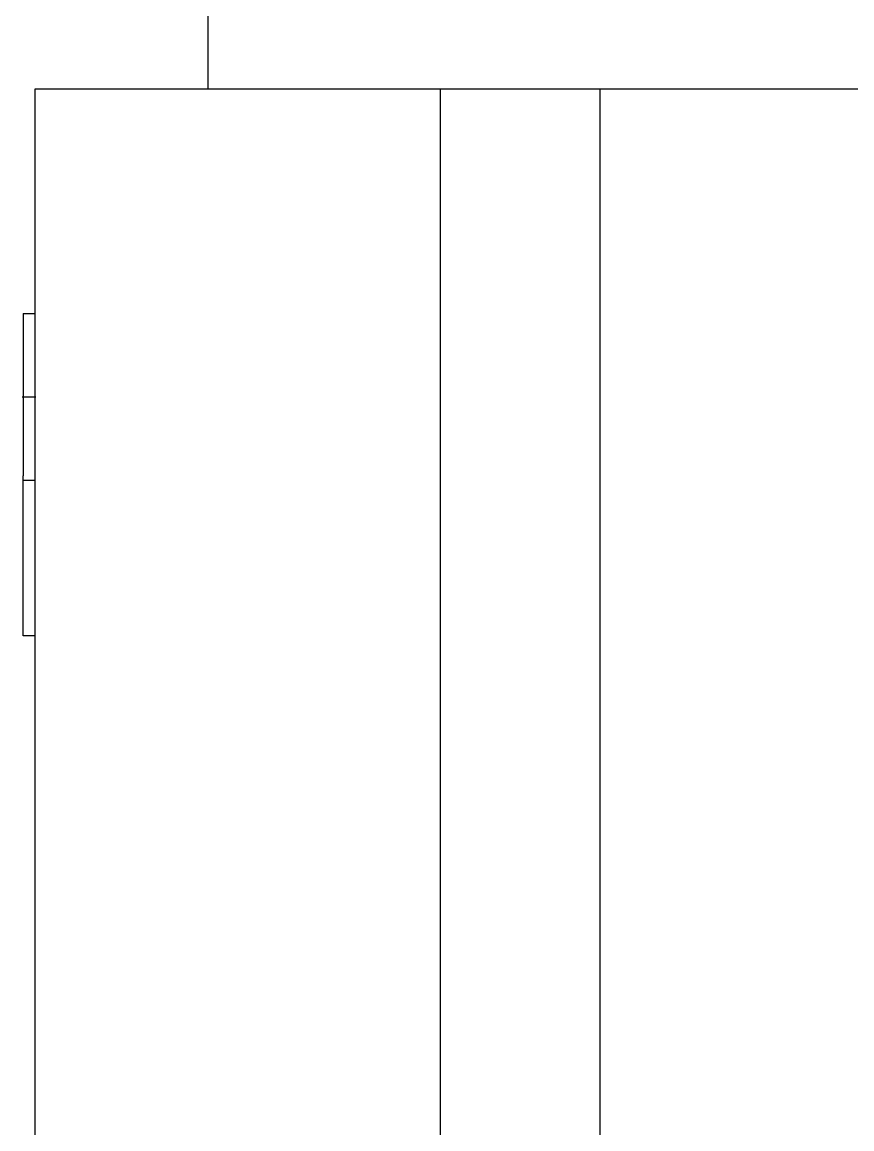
# Model space of a CAD drawing. Extents: x -120528 to -38681, y -40362 to 40632.
# Drawn here: x -65392.5 to -65028.3, y -37650.1 to -37164.5 of the extents above; entities that cross this region are included whole.
import ezdxf

# ---------------------------------------------------------------- set-up
doc = ezdxf.new("R2010")
doc.units = 0
doc.layers.get('0').update_dxf_attribs({"linetype": 'CONTINUOUS'})

msp = doc.modelspace()

# ---------------------------------------------------------------- linework, layer by layer
at = {"color": 40, "linetype": 'Continuous'}
for p, q in [((-65310.97, -36678.87), (-65310.97, -37193.87)), ((-65208.97, -37193.87), (-65386.97, -37193.87)), ((-65386.97, -37193.87), (-65386.97, -38013.87)), ((-65208.97, -37193.87), (-65208.97, -38013.87)), ((-65138.97, -37193.87), (-65208.97, -37193.87)), ((-64513.97, -37193.87), (-65138.97, -37193.87)), ((-65138.97, -37193.87), (-65138.97, -38013.87)), ((-65391.97, -37292.29), (-65386.97, -37292.29)), ((-65391.97, -37292.29), (-65391.97, -37294.19)), ((-65391.97, -37294.19), (-65391.97, -37309.67)), ((-65391.97, -37309.67), (-65391.97, -37328.87)), ((-65391.97, -37328.87), (-65391.97, -37348.08)), ((-65391.97, -37348.08), (-65391.97, -37363.56)), ((-65391.97, -37433.87), (-65391.97, -37363.56)), ((-65391.97, -37365.46), (-65386.97, -37365.46)), ((-65386.97, -37433.87), (-65391.97, -37433.87))]:
    msp.add_line(p, q, dxfattribs=at)
at = {"color": 50, "linetype": 'Continuous'}
msp.add_line((-65392.47, -37328.87), (-65386.47, -37328.87), dxfattribs=at)

doc.saveas('drawing.dxf')
